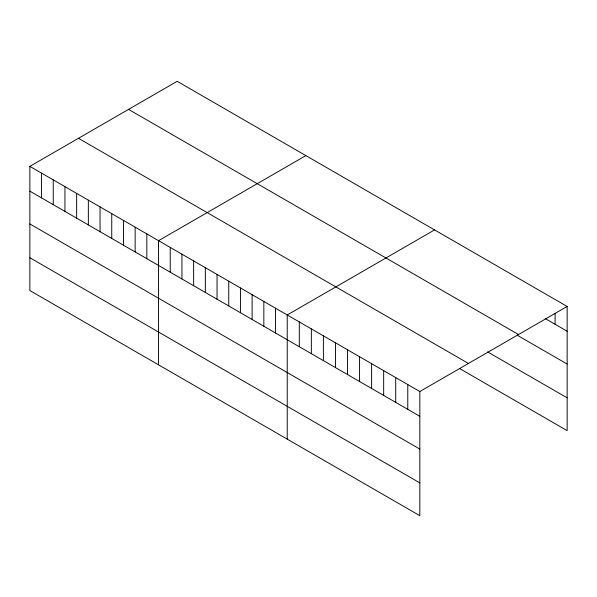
<?xml version="1.0" encoding="UTF-8"?>
<svg xmlns="http://www.w3.org/2000/svg" width="597" height="597" viewBox="0 0 597 597"><rect width="100%" height="100%" fill="white"/><g stroke="black" fill="none" stroke-linecap="round" stroke-linejoin="round"><path stroke-width="0.9" d="M29.85 166.369L419.825 391.52L419.825 515.689L29.85 290.538L29.85 166.369L177.175 81.311L567.15 306.462L567.15 430.631L459.466 368.461M305.865 155.616L158.541 240.673L158.541 364.834M434.556 229.912L287.232 314.97L287.232 439.131M419.825 391.52L567.15 306.462M545.457 318.716L567.15 331.238M128.556 109.385L518.532 334.536M517.33 335.275L567.15 364.036M487.592 351.902L567.15 397.833M78.468 138.303L468.444 363.454M29.85 191.144L419.825 416.296M29.85 223.942L419.825 449.093M29.85 257.732L419.825 482.883M555.098 313.268L555.098 324.283M407.773 384.565L407.773 409.333M395.721 377.602L395.721 402.378M383.67 370.647L383.67 395.415M371.61 363.685L371.61 388.46M359.558 356.722L359.558 381.498M347.506 349.767L347.506 374.543M335.447 342.805L335.447 367.58M323.395 335.85L323.395 360.618M311.343 328.887L311.343 353.663M299.291 321.932L299.291 346.7M275.538 308.216L275.538 332.992M263.837 301.463L263.837 326.238M252.135 294.709L252.135 319.477M240.434 287.955L240.434 312.724M228.741 281.194L228.741 305.97M217.039 274.441L217.039 299.216M205.338 267.687L205.338 292.463M193.637 260.934L193.637 285.709M181.943 254.18L181.943 278.956M170.242 247.427L170.242 272.195M146.84 233.912L146.84 258.688M135.146 227.158L135.146 251.934M123.445 220.405L123.445 245.18M111.743 213.651L111.743 238.427M100.042 206.898L100.042 231.673M88.349 200.144L88.349 224.92M76.647 193.391L76.647 218.159M64.946 186.637L64.946 211.405M53.245 179.876L53.245 204.652M41.551 173.123L41.551 197.898"/></g></svg>
